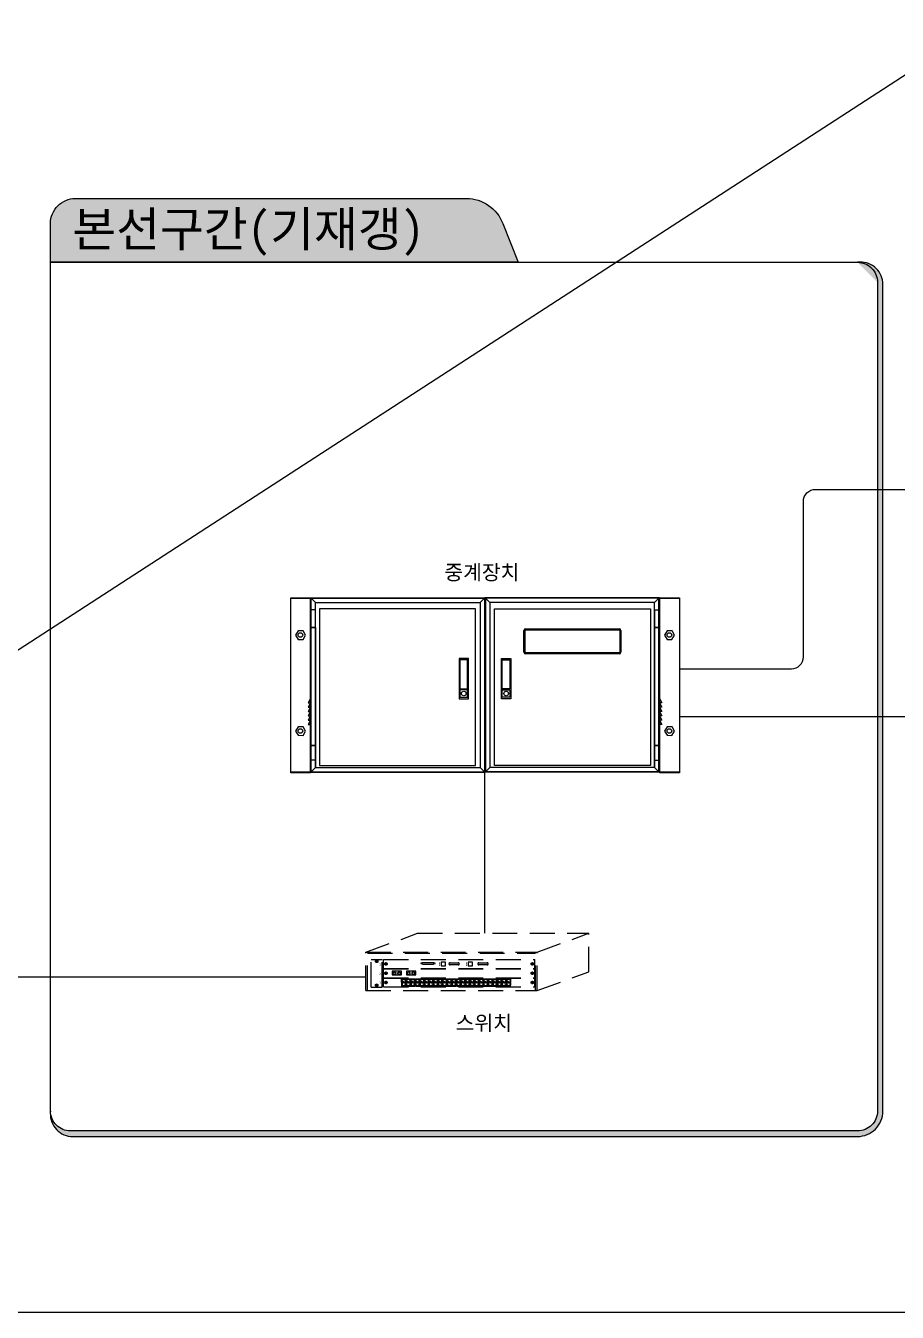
# Model space of a CAD drawing. Header units: millimetres. Extents: x 0 to 2521, y -5 to 594.
# Drawn here: x 1931.2 to 2106, y 10.6 to 268.6 of the extents above; entities that cross this region are included whole.
import ezdxf
from ezdxf.enums import TextEntityAlignment as Align

# ---------------------------------------------------------------- set-up
doc = ezdxf.new("R2010")
doc.units = ezdxf.units.MM
doc.header["$LTSCALE"] = 10
doc.linetypes.add('A-DASHD01', pattern=[0.75, 0.5, -0.25])
for name, color, linetype in [('CZ-LIN1', 7, 'Continuous'), ('CZ-PAT3', 163, 'Continuous'), ('CZ-SYMB', 2, 'Continuous'), ('CZ-TABL', 7, 'Continuous'), ('CZ-TEX1', 6, 'Continuous'), ('TT-COMM-CABL', 4, 'Continuous'), ('TT-COMM-TEXT', 3, 'Continuous'), ('TT-WAVE-REPT', 4, 'Continuous'), ('TT-WIRE-EQPM', 2, 'Continuous'), ('도곽', 7, 'Continuous')]:
    doc.layers.add(name, color=color, linetype=linetype)
doc.styles.get("Standard").update_dxf_attribs({"font": 'GulimChe.ttf'})
doc.styles.add('굴림체', font='GulimChe.ttf')

msp = doc.modelspace()

# ---------------------------------------------------------------- hatches: boundary and pattern name
at = {"layer": 'CZ-PAT3'}
h = msp.add_hatch(color=256, dxfattribs=at)
edge = h.paths.add_edge_path()
edge.add_line((2029.96, 221.18), (1936.18, 221.18))
edge.add_line((1936.18, 221.18), (1936.18, 228.97))
edge.add_arc((1941.18, 228.97), 5, 90, 180, ccw=False)
edge.add_line((1941.18, 233.97), (2019.6, 233.97))
edge.add_arc((2019.59, 226.12), 7.84, 21.2416, 89.9553, ccw=False)
edge.add_line((2026.9, 228.97), (2029.96, 221.18))
at = {"layer": 'CZ-TABL'}
h = msp.add_hatch(color=256, dxfattribs=at)
edge = h.paths.add_edge_path()
edge.add_arc((1940.7, 50.4), 4.56, 172.7562, 263.4516)
edge.add_line((1940.18, 45.87), (2098.04, 45.87))
edge.add_arc((2098.04, 50.97), 5.1, 270, 360)
edge.add_line((2103.14, 50.97), (2103.14, 217.18))
edge.add_arc((2098.65, 216.69), 4.52, 6.1387, 97.6535)
edge.add_arc((2098.04, 217.18), 4, 0, 90, ccw=False)
edge.add_line((2102.04, 217.18), (2102.04, 50.97))
edge.add_arc((2098.04, 50.97), 4, -90, 0, ccw=False)
edge.add_line((2098.04, 46.97), (1940.18, 46.97))
edge.add_arc((1940.18, 50.97), 4, 180, 270, ccw=False)

# ---------------------------------------------------------------- linework, layer by layer
at = {"layer": 'CZ-LIN1', "ltscale": 10}
for points in [[(2029.96, 221.18), (1936.18, 221.18), (1936.18, 228.97, -0.414214), (1941.18, 233.97), (2019.6, 233.97, -0.309139), (2026.9, 228.97)], [(1936.18, 221.18), (2098.04, 221.18, -0.414214), (2102.04, 217.18), (2102.04, 50.97, -0.414214), (2098.04, 46.97), (1940.18, 46.97, -0.414214), (1936.18, 50.97), (1936.18, 221.18)]]:
    msp.add_lwpolyline(points, format="xyb", close=True, dxfattribs=at)
at = {"layer": 'CZ-SYMB', "linetype": 'A-DASHD01'}
for p, q in [((1999.44, 82.84), (2009.81, 86.61)), ((2009.81, 86.61), (2044.16, 86.61)), ((2033.79, 82.84), (2044.16, 86.61)), ((2044.16, 78.9), (2044.16, 86.61)), ((1999.44, 82.84), (2033.79, 82.84)), ((1999.44, 75.13), (1999.44, 82.84)), ((1999.76, 82.65), (2033.47, 82.65)), ((1999.76, 75.13), (1999.76, 82.65)), ((2033.47, 75.13), (2033.47, 82.65)), ((2033.79, 75.13), (2033.79, 82.84)), ((2000.52, 81.38), (2002.69, 81.38)), ((2000.52, 75.81), (2000.52, 81.38)), ((2001.37, 81.02), (2001.58, 81.02)), ((2001.37, 80.95), (2001.58, 80.95)), ((2001.58, 81.24), (2001.58, 81.02)), ((2001.58, 80.95), (2001.58, 80.74)), ((2001.65, 81.24), (2001.65, 81.02)), ((2001.65, 81.02), (2001.86, 81.02)), ((2001.65, 80.95), (2001.86, 80.95)), ((2001.65, 80.95), (2001.65, 80.74)), ((2002.69, 75.81), (2002.69, 81.38)), ((2002.99, 79.58), (2002.99, 81.38)), ((2002.99, 81.38), (2033.3, 81.38)), ((2003.25, 80.33), (2003.4, 80.48)), ((2003.3, 80.28), (2003.45, 80.43)), ((2003.4, 80.48), (2003.6, 80.68)), ((2003.45, 80.43), (2003.65, 80.63)), ((2010.72, 80.7), (2010.73, 80.73)), ((2010.72, 80.65), (2010.72, 80.7)), ((2010.72, 80.59), (2010.72, 80.65)), ((2010.8, 80.38), (2010.72, 80.59)), ((2010.73, 80.73), (2010.75, 80.75)), ((2010.75, 80.75), (2010.78, 80.77)), ((2010.78, 80.77), (2013.02, 80.77)), ((2010.81, 80.35), (2010.8, 80.38)), ((2010.87, 80.34), (2010.81, 80.35)), ((2012.98, 80.34), (2010.87, 80.34)), ((2013, 80.37), (2012.98, 80.35)), ((2012.98, 80.35), (2012.98, 80.34)), ((2013.08, 80.64), (2013, 80.4)), ((2013, 80.4), (2013, 80.37)), ((2013.02, 80.77), (2013.06, 80.74)), ((2013.06, 80.74), (2013.07, 80.73)), ((2013.07, 80.73), (2013.08, 80.7)), ((2013.08, 80.7), (2013.08, 80.64)), ((2015.42, 80.81), (2014.55, 80.81)), ((2014.55, 80.81), (2014.55, 80.07)), ((2014.55, 80.07), (2015.42, 80.07)), ((2015.42, 80.07), (2015.42, 80.81)), ((2016.31, 80.7), (2017.96, 80.7)), ((2017.96, 80.28), (2016.31, 80.28)), ((2020.82, 80.81), (2019.95, 80.81)), ((2019.95, 80.81), (2019.95, 80.07)), ((2019.95, 80.07), (2020.82, 80.07)), ((2020.82, 80.07), (2020.82, 80.81)), ((2022.11, 80.7), (2023.76, 80.7)), ((2023.76, 80.28), (2022.11, 80.28)), ((2032.84, 80.43), (2032.63, 80.63)), ((2032.88, 80.48), (2032.68, 80.68)), ((2032.99, 80.28), (2032.83, 80.43)), ((2033.03, 80.33), (2032.88, 80.48)), ((2033.3, 79.58), (2033.3, 81.38)), ((2033.3, 79.58), (2033.3, 81.38)), ((2002.99, 79.58), (2033.3, 79.58)), ((2002.99, 77.7), (2002.99, 79.51)), ((2002.99, 79.51), (2033.3, 79.51)), ((2002.99, 77.7), (2033.3, 77.7)), ((2002.99, 75.88), (2002.99, 77.65)), ((2002.99, 77.65), (2033.3, 77.65)), ((2003.25, 78.45), (2003.4, 78.61)), ((2003.3, 78.41), (2003.45, 78.56)), ((2003.4, 78.6), (2003.6, 78.8)), ((2003.45, 78.56), (2003.65, 78.76)), ((2006.61, 79.01), (2004.74, 79.01)), ((2004.74, 79.01), (2004.74, 78.28)), ((2004.74, 78.28), (2006.61, 78.28)), ((2006.61, 78.28), (2006.61, 79.01)), ((2006.61, 77.51), (2007.46, 77.51)), ((2006.61, 76.79), (2006.61, 77.51)), ((2006.95, 77.36), (2006.95, 77.44)), ((2006.95, 77.44), (2007.04, 77.44)), ((2007.12, 77.44), (2007.04, 77.44)), ((2007.12, 77.36), (2007.12, 77.44)), ((2007.46, 77.51), (2007.46, 76.79)), ((2007.54, 77.51), (2008.38, 77.51)), ((2007.54, 76.79), (2007.54, 77.51)), ((2009.46, 79.01), (2007.59, 79.01)), ((2007.59, 79.01), (2007.59, 78.28)), ((2007.59, 78.28), (2009.46, 78.28)), ((2007.88, 77.36), (2007.88, 77.44)), ((2007.88, 77.44), (2007.96, 77.44)), ((2008.05, 77.44), (2007.96, 77.44)), ((2008.05, 77.36), (2008.05, 77.44)), ((2008.38, 77.51), (2008.38, 76.79)), ((2008.43, 77.51), (2009.28, 77.51)), ((2008.43, 76.79), (2008.43, 77.51)), ((2008.77, 77.44), (2008.86, 77.44)), ((2008.77, 77.36), (2008.77, 77.44)), ((2008.94, 77.44), (2008.86, 77.44)), ((2008.94, 77.36), (2008.94, 77.44)), ((2009.28, 77.51), (2009.28, 76.79)), ((2009.36, 76.79), (2009.36, 77.51)), ((2009.36, 77.51), (2010.21, 77.51)), ((2009.46, 78.28), (2009.46, 79.01)), ((2009.7, 77.36), (2009.7, 77.44)), ((2009.7, 77.44), (2009.78, 77.44)), ((2009.87, 77.44), (2009.78, 77.44)), ((2009.87, 77.36), (2009.87, 77.44)), ((2010.21, 77.51), (2010.21, 76.79)), ((2010.27, 76.79), (2010.27, 77.51)), ((2010.27, 77.51), (2011.11, 77.51)), ((2010.61, 77.36), (2010.61, 77.44)), ((2010.61, 77.44), (2010.69, 77.44)), ((2010.78, 77.44), (2010.69, 77.44)), ((2010.78, 77.36), (2010.78, 77.44)), ((2011.11, 77.51), (2011.11, 76.79)), ((2011.2, 77.51), (2012.04, 77.51)), ((2011.2, 76.79), (2011.2, 77.51)), ((2011.53, 77.36), (2011.53, 77.44)), ((2011.53, 77.44), (2011.62, 77.44)), ((2011.7, 77.44), (2011.62, 77.44)), ((2011.7, 77.36), (2011.7, 77.44)), ((2012.04, 77.51), (2012.04, 76.79)), ((2012.09, 77.51), (2012.93, 77.51)), ((2012.09, 76.79), (2012.09, 77.51)), ((2012.43, 77.36), (2012.43, 77.44)), ((2012.43, 77.44), (2012.51, 77.44)), ((2012.6, 77.44), (2012.51, 77.44)), ((2012.6, 77.36), (2012.6, 77.44)), ((2012.93, 77.51), (2012.93, 76.79)), ((2013.02, 76.79), (2013.02, 77.51)), ((2013.02, 77.51), (2013.86, 77.51)), ((2013.35, 77.44), (2013.44, 77.44)), ((2013.35, 77.36), (2013.35, 77.44)), ((2013.52, 77.44), (2013.44, 77.44)), ((2013.52, 77.36), (2013.52, 77.44)), ((2013.86, 77.51), (2013.86, 76.79)), ((2013.91, 77.51), (2014.75, 77.51)), ((2013.91, 76.79), (2013.91, 77.51)), ((2014.25, 77.36), (2014.25, 77.44)), ((2014.25, 77.44), (2014.33, 77.44)), ((2014.42, 77.44), (2014.33, 77.44)), ((2014.42, 77.36), (2014.42, 77.44)), ((2014.75, 77.51), (2014.75, 76.79)), ((2014.84, 77.51), (2015.68, 77.51)), ((2014.84, 76.79), (2014.84, 77.51)), ((2015.17, 77.44), (2015.26, 77.44)), ((2015.17, 77.36), (2015.17, 77.44)), ((2015.34, 77.44), (2015.26, 77.44)), ((2015.34, 77.36), (2015.34, 77.44)), ((2015.68, 77.51), (2015.68, 76.79)), ((2015.73, 77.51), (2016.58, 77.51)), ((2015.73, 76.79), (2015.73, 77.51)), ((2016.07, 77.44), (2016.15, 77.44)), ((2016.07, 77.36), (2016.07, 77.44)), ((2016.24, 77.44), (2016.15, 77.44)), ((2016.24, 77.36), (2016.24, 77.44)), ((2016.58, 77.51), (2016.58, 76.79)), ((2016.66, 76.79), (2016.66, 77.51)), ((2016.66, 77.51), (2017.5, 77.51)), ((2017, 77.36), (2017, 77.44)), ((2017, 77.44), (2017.08, 77.44)), ((2017.17, 77.44), (2017.08, 77.44)), ((2017.17, 77.36), (2017.17, 77.44)), ((2017.5, 77.51), (2017.5, 76.79)), ((2017.58, 76.79), (2017.58, 77.51)), ((2017.58, 77.51), (2018.43, 77.51)), ((2017.92, 77.44), (2018, 77.44)), ((2017.92, 77.36), (2017.92, 77.44)), ((2018.09, 77.44), (2018, 77.44)), ((2018.09, 77.36), (2018.09, 77.44)), ((2018.43, 77.51), (2018.43, 76.79)), ((2018.51, 77.51), (2019.35, 77.51)), ((2018.51, 76.79), (2018.51, 77.51)), ((2018.85, 77.44), (2018.93, 77.44)), ((2018.85, 77.36), (2018.85, 77.44)), ((2019.02, 77.44), (2018.93, 77.44)), ((2019.02, 77.36), (2019.02, 77.44)), ((2019.35, 77.51), (2019.35, 76.79)), ((2019.4, 77.51), (2020.25, 77.51)), ((2019.4, 76.79), (2019.4, 77.51)), ((2019.74, 77.36), (2019.74, 77.44)), ((2019.74, 77.44), (2019.82, 77.44)), ((2019.91, 77.44), (2019.82, 77.44)), ((2019.91, 77.36), (2019.91, 77.44)), ((2020.25, 77.51), (2020.25, 76.79)), ((2020.33, 76.79), (2020.33, 77.51)), ((2020.33, 77.51), (2021.17, 77.51)), ((2020.67, 77.44), (2020.75, 77.44)), ((2020.67, 77.36), (2020.67, 77.44)), ((2020.84, 77.44), (2020.75, 77.44)), ((2020.84, 77.36), (2020.84, 77.44)), ((2021.17, 77.51), (2021.17, 76.79)), ((2021.24, 77.51), (2022.08, 77.51)), ((2021.24, 76.79), (2021.24, 77.51)), ((2021.57, 77.36), (2021.57, 77.44)), ((2021.57, 77.44), (2021.66, 77.44)), ((2021.74, 77.44), (2021.66, 77.44)), ((2021.74, 77.36), (2021.74, 77.44)), ((2022.08, 77.51), (2022.08, 76.79)), ((2022.16, 77.51), (2023.01, 77.51)), ((2022.16, 76.79), (2022.16, 77.51)), ((2022.5, 77.44), (2022.59, 77.44)), ((2022.5, 77.36), (2022.5, 77.44)), ((2022.67, 77.44), (2022.59, 77.44)), ((2022.67, 77.36), (2022.67, 77.44)), ((2023.01, 77.51), (2023.01, 76.79)), ((2023.06, 77.51), (2023.9, 77.51)), ((2023.06, 76.79), (2023.06, 77.51)), ((2023.39, 77.44), (2023.48, 77.44)), ((2023.39, 77.36), (2023.39, 77.44)), ((2023.57, 77.44), (2023.48, 77.44)), ((2023.57, 77.36), (2023.57, 77.44)), ((2023.9, 77.51), (2023.9, 76.79)), ((2023.98, 77.51), (2024.83, 77.51)), ((2023.98, 76.79), (2023.98, 77.51)), ((2024.32, 77.36), (2024.32, 77.44)), ((2024.32, 77.44), (2024.41, 77.44)), ((2024.49, 77.44), (2024.41, 77.44)), ((2024.49, 77.36), (2024.49, 77.44)), ((2024.83, 77.51), (2024.83, 76.79)), ((2024.88, 77.51), (2025.72, 77.51)), ((2024.88, 76.79), (2024.88, 77.51)), ((2025.21, 77.44), (2025.3, 77.44)), ((2025.21, 77.36), (2025.21, 77.44)), ((2025.39, 77.44), (2025.3, 77.44)), ((2025.39, 77.36), (2025.39, 77.44)), ((2025.72, 77.51), (2025.72, 76.79)), ((2025.8, 76.79), (2025.8, 77.51)), ((2025.8, 77.51), (2026.65, 77.51)), ((2026.14, 77.36), (2026.14, 77.44)), ((2026.14, 77.44), (2026.23, 77.44)), ((2026.31, 77.44), (2026.23, 77.44)), ((2026.31, 77.36), (2026.31, 77.44)), ((2026.65, 77.51), (2026.65, 76.79)), ((2026.7, 77.51), (2027.54, 77.51)), ((2026.7, 76.79), (2026.7, 77.51)), ((2027.04, 77.36), (2027.04, 77.44)), ((2027.04, 77.44), (2027.12, 77.44)), ((2027.21, 77.44), (2027.12, 77.44)), ((2027.21, 77.36), (2027.21, 77.44)), ((2027.54, 77.51), (2027.54, 76.79)), ((2027.63, 77.51), (2028.47, 77.51)), ((2027.63, 76.79), (2027.63, 77.51)), ((2027.96, 77.44), (2028.05, 77.44)), ((2027.96, 77.36), (2027.96, 77.44)), ((2028.13, 77.44), (2028.05, 77.44)), ((2028.13, 77.36), (2028.13, 77.44)), ((2028.47, 77.51), (2028.47, 76.79)), ((2032.84, 78.56), (2032.63, 78.76)), ((2032.88, 78.6), (2032.68, 78.8)), ((2032.99, 78.41), (2032.83, 78.56)), ((2033.03, 78.45), (2032.88, 78.61)), ((2033.3, 77.7), (2033.3, 79.51)), ((2033.3, 77.7), (2033.3, 79.51)), ((2033.3, 75.88), (2033.3, 77.65)), ((2033.3, 75.88), (2033.3, 77.65)), ((2033.79, 75.13), (2044.16, 78.9)), ((1999.44, 75.13), (2033.79, 75.13)), ((2000.52, 75.81), (2002.69, 75.81)), ((2001.37, 76.24), (2001.58, 76.24)), ((2001.37, 76.17), (2001.58, 76.17)), ((2001.58, 76.24), (2001.58, 76.45)), ((2001.58, 75.96), (2001.58, 76.17)), ((2001.65, 76.24), (2001.65, 76.45)), ((2001.65, 76.24), (2001.86, 76.24)), ((2001.65, 76.17), (2001.86, 76.17)), ((2001.65, 75.96), (2001.65, 76.17)), ((2002.99, 75.88), (2033.3, 75.88)), ((2003.25, 76.6), (2003.4, 76.75)), ((2003.3, 76.55), (2003.45, 76.7)), ((2003.4, 76.75), (2003.6, 76.95)), ((2003.45, 76.7), (2003.65, 76.9)), ((2007.46, 76.79), (2006.61, 76.79)), ((2007.46, 76.72), (2006.61, 76.72)), ((2006.61, 76.72), (2006.61, 76)), ((2006.61, 76), (2007.46, 76)), ((2006.68, 77.29), (2006.88, 77.29)), ((2006.68, 76.85), (2006.68, 77.29)), ((2007.04, 76.85), (2006.68, 76.85)), ((2007.04, 76.66), (2006.68, 76.66)), ((2006.68, 76.66), (2006.68, 76.22)), ((2006.68, 76.22), (2006.88, 76.22)), ((2006.88, 77.36), (2006.95, 77.36)), ((2006.88, 77.29), (2006.88, 77.36)), ((2006.88, 76.22), (2006.88, 76.15)), ((2006.88, 76.15), (2006.95, 76.15)), ((2006.95, 76.15), (2006.95, 76.07)), ((2006.95, 76.07), (2007.04, 76.07)), ((2007.04, 76.85), (2007.39, 76.85)), ((2007.04, 76.66), (2007.39, 76.66)), ((2007.12, 76.07), (2007.04, 76.07)), ((2007.19, 77.36), (2007.12, 77.36)), ((2007.12, 76.15), (2007.12, 76.07)), ((2007.19, 76.15), (2007.12, 76.15)), ((2007.19, 77.29), (2007.19, 77.36)), ((2007.39, 77.29), (2007.19, 77.29)), ((2007.39, 76.22), (2007.19, 76.22)), ((2007.19, 76.22), (2007.19, 76.15)), ((2007.39, 76.85), (2007.39, 77.29)), ((2007.39, 76.66), (2007.39, 76.22)), ((2007.46, 76), (2007.46, 76.72)), ((2008.38, 76.79), (2007.54, 76.79)), ((2008.38, 76.72), (2007.54, 76.72)), ((2007.54, 76.72), (2007.54, 76)), ((2007.54, 76), (2008.38, 76)), ((2007.61, 77.29), (2007.81, 77.29)), ((2007.61, 76.85), (2007.61, 77.29)), ((2007.96, 76.85), (2007.61, 76.85)), ((2007.61, 76.66), (2007.61, 76.22)), ((2007.96, 76.66), (2007.61, 76.66)), ((2007.61, 76.22), (2007.81, 76.22)), ((2007.81, 77.29), (2007.81, 77.36)), ((2007.81, 77.36), (2007.88, 77.36)), ((2007.81, 76.22), (2007.81, 76.15)), ((2007.81, 76.15), (2007.88, 76.15)), ((2007.88, 76.15), (2007.88, 76.07)), ((2007.88, 76.07), (2007.96, 76.07)), ((2007.96, 76.85), (2008.32, 76.85)), ((2007.96, 76.66), (2008.32, 76.66)), ((2008.05, 76.07), (2007.96, 76.07)), ((2008.12, 77.36), (2008.05, 77.36)), ((2008.12, 76.15), (2008.05, 76.15)), ((2008.05, 76.15), (2008.05, 76.07)), ((2008.12, 77.29), (2008.12, 77.36)), ((2008.32, 77.29), (2008.12, 77.29)), ((2008.32, 76.22), (2008.12, 76.22)), ((2008.12, 76.22), (2008.12, 76.15)), ((2008.32, 76.85), (2008.32, 77.29)), ((2008.32, 76.66), (2008.32, 76.22)), ((2008.38, 76), (2008.38, 76.72)), ((2009.28, 76.79), (2008.43, 76.79)), ((2009.28, 76.72), (2008.43, 76.72)), ((2008.43, 76.72), (2008.43, 76)), ((2008.43, 76), (2009.28, 76)), ((2008.5, 77.29), (2008.7, 77.29)), ((2008.5, 76.85), (2008.5, 77.29)), ((2008.86, 76.85), (2008.5, 76.85)), ((2008.5, 76.66), (2008.5, 76.22)), ((2008.86, 76.66), (2008.5, 76.66)), ((2008.5, 76.22), (2008.7, 76.22)), ((2008.7, 77.29), (2008.7, 77.36)), ((2008.7, 77.36), (2008.77, 77.36)), ((2008.7, 76.22), (2008.7, 76.15)), ((2008.7, 76.15), (2008.77, 76.15)), ((2008.77, 76.15), (2008.77, 76.07)), ((2008.77, 76.07), (2008.86, 76.07)), ((2008.86, 76.85), (2009.21, 76.85)), ((2008.86, 76.66), (2009.21, 76.66)), ((2008.94, 76.07), (2008.86, 76.07)), ((2009.01, 77.36), (2008.94, 77.36)), ((2009.01, 76.15), (2008.94, 76.15)), ((2008.94, 76.15), (2008.94, 76.07)), ((2009.01, 77.29), (2009.01, 77.36)), ((2009.21, 77.29), (2009.01, 77.29)), ((2009.21, 76.22), (2009.01, 76.22)), ((2009.01, 76.22), (2009.01, 76.15)), ((2009.21, 76.85), (2009.21, 77.29)), ((2009.21, 76.66), (2009.21, 76.22)), ((2009.28, 76), (2009.28, 76.72)), ((2010.21, 76.79), (2009.36, 76.79)), ((2010.21, 76.72), (2009.36, 76.72)), ((2009.36, 76.72), (2009.36, 76)), ((2009.36, 76), (2010.21, 76)), ((2009.43, 77.29), (2009.63, 77.29)), ((2009.43, 76.85), (2009.43, 77.29)), ((2009.78, 76.85), (2009.43, 76.85)), ((2009.43, 76.66), (2009.43, 76.22)), ((2009.78, 76.66), (2009.43, 76.66)), ((2009.43, 76.22), (2009.63, 76.22)), ((2009.63, 77.36), (2009.7, 77.36)), ((2009.63, 77.29), (2009.63, 77.36)), ((2009.63, 76.22), (2009.63, 76.15)), ((2009.63, 76.15), (2009.7, 76.15)), ((2009.7, 76.15), (2009.7, 76.07)), ((2009.7, 76.07), (2009.78, 76.07)), ((2009.78, 76.85), (2010.14, 76.85)), ((2009.78, 76.66), (2010.14, 76.66)), ((2009.87, 76.07), (2009.78, 76.07)), ((2009.94, 77.36), (2009.87, 77.36)), ((2009.87, 76.15), (2009.87, 76.07)), ((2009.94, 76.15), (2009.87, 76.15)), ((2009.94, 77.29), (2009.94, 77.36)), ((2010.14, 77.29), (2009.94, 77.29)), ((2010.14, 76.22), (2009.94, 76.22)), ((2009.94, 76.22), (2009.94, 76.15)), ((2010.14, 76.85), (2010.14, 77.29)), ((2010.14, 76.66), (2010.14, 76.22)), ((2010.21, 76), (2010.21, 76.72)), ((2011.11, 76.79), (2010.27, 76.79)), ((2011.11, 76.72), (2010.27, 76.72)), ((2010.27, 76.72), (2010.27, 76)), ((2010.27, 76), (2011.11, 76)), ((2010.33, 77.29), (2010.53, 77.29)), ((2010.33, 76.85), (2010.33, 77.29)), ((2010.69, 76.85), (2010.33, 76.85)), ((2010.33, 76.66), (2010.33, 76.22)), ((2010.69, 76.66), (2010.33, 76.66)), ((2010.33, 76.22), (2010.53, 76.22)), ((2010.53, 77.29), (2010.53, 77.36)), ((2010.53, 77.36), (2010.61, 77.36)), ((2010.53, 76.22), (2010.53, 76.15)), ((2010.53, 76.15), (2010.61, 76.15)), ((2010.61, 76.15), (2010.61, 76.07)), ((2010.61, 76.07), (2010.69, 76.07)), ((2010.69, 76.85), (2011.05, 76.85)), ((2010.69, 76.66), (2011.05, 76.66)), ((2010.78, 76.07), (2010.69, 76.07)), ((2010.85, 77.36), (2010.78, 77.36)), ((2010.85, 76.15), (2010.78, 76.15)), ((2010.78, 76.15), (2010.78, 76.07)), ((2010.85, 77.29), (2010.85, 77.36)), ((2011.05, 77.29), (2010.85, 77.29)), ((2011.05, 76.22), (2010.85, 76.22)), ((2010.85, 76.22), (2010.85, 76.15)), ((2011.05, 76.85), (2011.05, 77.29)), ((2011.05, 76.66), (2011.05, 76.22)), ((2011.11, 76), (2011.11, 76.72)), ((2012.04, 76.79), (2011.2, 76.79)), ((2012.04, 76.72), (2011.2, 76.72)), ((2011.2, 76.72), (2011.2, 76)), ((2011.2, 76), (2012.04, 76)), ((2011.26, 77.29), (2011.46, 77.29)), ((2011.26, 76.85), (2011.26, 77.29)), ((2011.62, 76.85), (2011.26, 76.85)), ((2011.62, 76.66), (2011.26, 76.66)), ((2011.26, 76.66), (2011.26, 76.22)), ((2011.26, 76.22), (2011.46, 76.22)), ((2011.46, 77.36), (2011.53, 77.36)), ((2011.46, 77.29), (2011.46, 77.36)), ((2011.46, 76.22), (2011.46, 76.15)), ((2011.46, 76.15), (2011.53, 76.15)), ((2011.53, 76.15), (2011.53, 76.07)), ((2011.53, 76.07), (2011.62, 76.07)), ((2011.62, 76.85), (2011.98, 76.85)), ((2011.62, 76.66), (2011.98, 76.66)), ((2011.7, 76.07), (2011.62, 76.07)), ((2011.78, 77.36), (2011.7, 77.36)), ((2011.7, 76.15), (2011.7, 76.07)), ((2011.78, 76.15), (2011.7, 76.15)), ((2011.78, 77.29), (2011.78, 77.36)), ((2011.98, 77.29), (2011.78, 77.29)), ((2011.98, 76.22), (2011.78, 76.22)), ((2011.78, 76.22), (2011.78, 76.15)), ((2011.98, 76.85), (2011.98, 77.29)), ((2011.98, 76.66), (2011.98, 76.22)), ((2012.04, 76), (2012.04, 76.72)), ((2012.93, 76.79), (2012.09, 76.79)), ((2012.93, 76.72), (2012.09, 76.72)), ((2012.09, 76.72), (2012.09, 76)), ((2012.09, 76), (2012.93, 76)), ((2012.16, 77.29), (2012.36, 77.29)), ((2012.16, 76.85), (2012.16, 77.29)), ((2012.51, 76.85), (2012.16, 76.85)), ((2012.51, 76.66), (2012.16, 76.66)), ((2012.16, 76.66), (2012.16, 76.22)), ((2012.16, 76.22), (2012.36, 76.22)), ((2012.36, 77.36), (2012.43, 77.36)), ((2012.36, 77.29), (2012.36, 77.36)), ((2012.36, 76.22), (2012.36, 76.15)), ((2012.36, 76.15), (2012.43, 76.15)), ((2012.43, 76.15), (2012.43, 76.07)), ((2012.43, 76.07), (2012.51, 76.07)), ((2012.51, 76.85), (2012.87, 76.85)), ((2012.51, 76.66), (2012.87, 76.66)), ((2012.6, 76.07), (2012.51, 76.07)), ((2012.67, 77.36), (2012.6, 77.36)), ((2012.6, 76.15), (2012.6, 76.07)), ((2012.67, 76.15), (2012.6, 76.15)), ((2012.67, 77.29), (2012.67, 77.36)), ((2012.87, 77.29), (2012.67, 77.29)), ((2012.87, 76.22), (2012.67, 76.22)), ((2012.67, 76.22), (2012.67, 76.15)), ((2012.87, 76.85), (2012.87, 77.29)), ((2012.87, 76.66), (2012.87, 76.22)), ((2012.93, 76), (2012.93, 76.72)), ((2013.86, 76.79), (2013.02, 76.79)), ((2013.02, 76.72), (2013.02, 76)), ((2013.86, 76.72), (2013.02, 76.72)), ((2013.02, 76), (2013.86, 76)), ((2013.08, 77.29), (2013.28, 77.29)), ((2013.08, 76.85), (2013.08, 77.29)), ((2013.44, 76.85), (2013.08, 76.85)), ((2013.08, 76.66), (2013.08, 76.22)), ((2013.44, 76.66), (2013.08, 76.66)), ((2013.08, 76.22), (2013.28, 76.22)), ((2013.28, 77.29), (2013.28, 77.36)), ((2013.28, 77.36), (2013.35, 77.36)), ((2013.28, 76.22), (2013.28, 76.15)), ((2013.28, 76.15), (2013.35, 76.15)), ((2013.35, 76.15), (2013.35, 76.07)), ((2013.35, 76.07), (2013.44, 76.07)), ((2013.44, 76.85), (2013.8, 76.85)), ((2013.44, 76.66), (2013.8, 76.66)), ((2013.52, 76.07), (2013.44, 76.07)), ((2013.6, 77.36), (2013.52, 77.36)), ((2013.6, 76.15), (2013.52, 76.15)), ((2013.52, 76.15), (2013.52, 76.07)), ((2013.6, 77.29), (2013.6, 77.36)), ((2013.8, 77.29), (2013.6, 77.29)), ((2013.8, 76.22), (2013.6, 76.22)), ((2013.6, 76.22), (2013.6, 76.15)), ((2013.8, 76.85), (2013.8, 77.29)), ((2013.8, 76.66), (2013.8, 76.22)), ((2013.86, 76), (2013.86, 76.72)), ((2014.75, 76.79), (2013.91, 76.79)), ((2014.75, 76.72), (2013.91, 76.72)), ((2013.91, 76.72), (2013.91, 76)), ((2013.91, 76), (2014.75, 76)), ((2013.98, 77.29), (2014.18, 77.29)), ((2013.98, 76.85), (2013.98, 77.29)), ((2014.33, 76.85), (2013.98, 76.85)), ((2013.98, 76.66), (2013.98, 76.22)), ((2014.33, 76.66), (2013.98, 76.66)), ((2013.98, 76.22), (2014.18, 76.22)), ((2014.18, 77.36), (2014.25, 77.36)), ((2014.18, 77.29), (2014.18, 77.36)), ((2014.18, 76.22), (2014.18, 76.15)), ((2014.18, 76.15), (2014.25, 76.15)), ((2014.25, 76.15), (2014.25, 76.07)), ((2014.25, 76.07), (2014.33, 76.07)), ((2014.33, 76.85), (2014.69, 76.85)), ((2014.33, 76.66), (2014.69, 76.66)), ((2014.42, 76.07), (2014.33, 76.07)), ((2014.49, 77.36), (2014.42, 77.36)), ((2014.42, 76.15), (2014.42, 76.07)), ((2014.49, 76.15), (2014.42, 76.15)), ((2014.49, 77.29), (2014.49, 77.36)), ((2014.69, 77.29), (2014.49, 77.29)), ((2014.69, 76.22), (2014.49, 76.22)), ((2014.49, 76.22), (2014.49, 76.15)), ((2014.69, 76.85), (2014.69, 77.29)), ((2014.69, 76.66), (2014.69, 76.22)), ((2014.75, 76), (2014.75, 76.72)), ((2015.68, 76.79), (2014.84, 76.79)), ((2015.68, 76.72), (2014.84, 76.72)), ((2014.84, 76.72), (2014.84, 76)), ((2014.84, 76), (2015.68, 76)), ((2014.9, 77.29), (2015.1, 77.29)), ((2014.9, 76.85), (2014.9, 77.29)), ((2015.26, 76.85), (2014.9, 76.85)), ((2014.9, 76.66), (2014.9, 76.22)), ((2015.26, 76.66), (2014.9, 76.66)), ((2014.9, 76.22), (2015.1, 76.22)), ((2015.1, 77.29), (2015.1, 77.36)), ((2015.1, 77.36), (2015.17, 77.36)), ((2015.1, 76.22), (2015.1, 76.15)), ((2015.1, 76.15), (2015.17, 76.15)), ((2015.17, 76.15), (2015.17, 76.07)), ((2015.17, 76.07), (2015.26, 76.07)), ((2015.26, 76.85), (2015.62, 76.85)), ((2015.26, 76.66), (2015.62, 76.66)), ((2015.34, 76.07), (2015.26, 76.07)), ((2015.42, 77.36), (2015.34, 77.36)), ((2015.42, 76.15), (2015.34, 76.15)), ((2015.34, 76.15), (2015.34, 76.07)), ((2015.42, 77.29), (2015.42, 77.36)), ((2015.62, 77.29), (2015.42, 77.29)), ((2015.62, 76.22), (2015.42, 76.22)), ((2015.42, 76.22), (2015.42, 76.15)), ((2015.62, 76.85), (2015.62, 77.29)), ((2015.62, 76.66), (2015.62, 76.22)), ((2015.68, 76), (2015.68, 76.72)), ((2016.58, 76.79), (2015.73, 76.79)), ((2016.58, 76.72), (2015.73, 76.72)), ((2015.73, 76.72), (2015.73, 76)), ((2015.73, 76), (2016.58, 76)), ((2015.8, 77.29), (2016, 77.29)), ((2015.8, 76.85), (2015.8, 77.29)), ((2016.15, 76.85), (2015.8, 76.85)), ((2015.8, 76.66), (2015.8, 76.22)), ((2016.15, 76.66), (2015.8, 76.66)), ((2015.8, 76.22), (2016, 76.22)), ((2016, 77.29), (2016, 77.36)), ((2016, 77.36), (2016.07, 77.36)), ((2016, 76.22), (2016, 76.15)), ((2016, 76.15), (2016.07, 76.15)), ((2016.07, 76.15), (2016.07, 76.07)), ((2016.07, 76.07), (2016.15, 76.07)), ((2016.15, 76.85), (2016.51, 76.85)), ((2016.15, 76.66), (2016.51, 76.66)), ((2016.24, 76.07), (2016.15, 76.07)), ((2016.31, 77.36), (2016.24, 77.36)), ((2016.31, 76.15), (2016.24, 76.15)), ((2016.24, 76.15), (2016.24, 76.07)), ((2016.31, 77.29), (2016.31, 77.36)), ((2016.51, 77.29), (2016.31, 77.29)), ((2016.51, 76.22), (2016.31, 76.22)), ((2016.31, 76.22), (2016.31, 76.15)), ((2016.51, 76.85), (2016.51, 77.29)), ((2016.51, 76.66), (2016.51, 76.22)), ((2016.58, 76), (2016.58, 76.72)), ((2017.5, 76.79), (2016.66, 76.79)), ((2017.5, 76.72), (2016.66, 76.72)), ((2016.66, 76.72), (2016.66, 76)), ((2016.66, 76), (2017.5, 76)), ((2016.72, 77.29), (2016.92, 77.29)), ((2016.72, 76.85), (2016.72, 77.29)), ((2017.08, 76.85), (2016.72, 76.85)), ((2016.72, 76.66), (2016.72, 76.22)), ((2017.08, 76.66), (2016.72, 76.66)), ((2016.72, 76.22), (2016.92, 76.22)), ((2016.92, 77.36), (2017, 77.36)), ((2016.92, 77.29), (2016.92, 77.36)), ((2016.92, 76.22), (2016.92, 76.15)), ((2016.92, 76.15), (2017, 76.15)), ((2017, 76.15), (2017, 76.07)), ((2017, 76.07), (2017.08, 76.07)), ((2017.08, 76.85), (2017.44, 76.85)), ((2017.08, 76.66), (2017.44, 76.66)), ((2017.17, 76.07), (2017.08, 76.07)), ((2017.24, 77.36), (2017.17, 77.36)), ((2017.17, 76.15), (2017.17, 76.07)), ((2017.24, 76.15), (2017.17, 76.15)), ((2017.24, 77.29), (2017.24, 77.36)), ((2017.44, 77.29), (2017.24, 77.29)), ((2017.44, 76.22), (2017.24, 76.22)), ((2017.24, 76.22), (2017.24, 76.15)), ((2017.44, 76.85), (2017.44, 77.29)), ((2017.44, 76.66), (2017.44, 76.22)), ((2017.5, 76), (2017.5, 76.72)), ((2018.43, 76.79), (2017.58, 76.79)), ((2018.43, 76.72), (2017.58, 76.72)), ((2017.58, 76.72), (2017.58, 76)), ((2017.58, 76), (2018.43, 76)), ((2017.65, 77.29), (2017.85, 77.29)), ((2017.65, 76.85), (2017.65, 77.29)), ((2018, 76.85), (2017.65, 76.85)), ((2018, 76.66), (2017.65, 76.66)), ((2017.65, 76.66), (2017.65, 76.22)), ((2017.65, 76.22), (2017.85, 76.22)), ((2017.85, 77.36), (2017.92, 77.36)), ((2017.85, 77.29), (2017.85, 77.36)), ((2017.85, 76.22), (2017.85, 76.15)), ((2017.85, 76.15), (2017.92, 76.15)), ((2017.92, 76.15), (2017.92, 76.07)), ((2017.92, 76.07), (2018, 76.07)), ((2018, 76.85), (2018.36, 76.85)), ((2018, 76.66), (2018.36, 76.66)), ((2018.09, 76.07), (2018, 76.07)), ((2018.16, 77.36), (2018.09, 77.36)), ((2018.16, 76.15), (2018.09, 76.15)), ((2018.09, 76.15), (2018.09, 76.07)), ((2018.16, 77.29), (2018.16, 77.36)), ((2018.36, 77.29), (2018.16, 77.29)), ((2018.36, 76.22), (2018.16, 76.22)), ((2018.16, 76.22), (2018.16, 76.15)), ((2018.36, 76.85), (2018.36, 77.29)), ((2018.36, 76.66), (2018.36, 76.22)), ((2018.43, 76), (2018.43, 76.72)), ((2019.35, 76.79), (2018.51, 76.79)), ((2018.51, 76.72), (2018.51, 76)), ((2019.35, 76.72), (2018.51, 76.72)), ((2018.51, 76), (2019.35, 76)), ((2018.57, 76.85), (2018.57, 77.29)), ((2018.57, 77.29), (2018.77, 77.29)), ((2018.93, 76.85), (2018.57, 76.85)), ((2018.93, 76.66), (2018.57, 76.66)), ((2018.57, 76.66), (2018.57, 76.22)), ((2018.57, 76.22), (2018.77, 76.22)), ((2018.77, 77.36), (2018.85, 77.36)), ((2018.77, 77.29), (2018.77, 77.36)), ((2018.77, 76.22), (2018.77, 76.15)), ((2018.77, 76.15), (2018.85, 76.15)), ((2018.85, 76.15), (2018.85, 76.07)), ((2018.85, 76.07), (2018.93, 76.07)), ((2018.93, 76.85), (2019.29, 76.85)), ((2018.93, 76.66), (2019.29, 76.66)), ((2019.02, 76.07), (2018.93, 76.07)), ((2019.09, 77.36), (2019.02, 77.36)), ((2019.02, 76.15), (2019.02, 76.07)), ((2019.09, 76.15), (2019.02, 76.15)), ((2019.09, 77.29), (2019.09, 77.36)), ((2019.29, 77.29), (2019.09, 77.29)), ((2019.29, 76.22), (2019.09, 76.22)), ((2019.09, 76.22), (2019.09, 76.15)), ((2019.29, 76.85), (2019.29, 77.29)), ((2019.29, 76.66), (2019.29, 76.22)), ((2019.35, 76), (2019.35, 76.72)), ((2020.25, 76.79), (2019.4, 76.79)), ((2020.25, 76.72), (2019.4, 76.72)), ((2019.4, 76.72), (2019.4, 76)), ((2019.4, 76), (2020.25, 76)), ((2019.47, 77.29), (2019.67, 77.29)), ((2019.47, 76.85), (2019.47, 77.29)), ((2019.82, 76.85), (2019.47, 76.85)), ((2019.47, 76.66), (2019.47, 76.22)), ((2019.82, 76.66), (2019.47, 76.66)), ((2019.47, 76.22), (2019.67, 76.22)), ((2019.67, 77.36), (2019.74, 77.36)), ((2019.67, 77.29), (2019.67, 77.36)), ((2019.67, 76.22), (2019.67, 76.15)), ((2019.67, 76.15), (2019.74, 76.15)), ((2019.74, 76.15), (2019.74, 76.07)), ((2019.74, 76.07), (2019.82, 76.07)), ((2019.82, 76.85), (2020.18, 76.85)), ((2019.82, 76.66), (2020.18, 76.66)), ((2019.91, 76.07), (2019.82, 76.07)), ((2019.98, 77.36), (2019.91, 77.36)), ((2019.91, 76.15), (2019.91, 76.07)), ((2019.98, 76.15), (2019.91, 76.15)), ((2019.98, 77.29), (2019.98, 77.36)), ((2020.18, 77.29), (2019.98, 77.29)), ((2020.18, 76.22), (2019.98, 76.22)), ((2019.98, 76.22), (2019.98, 76.15)), ((2020.18, 76.85), (2020.18, 77.29)), ((2020.18, 76.66), (2020.18, 76.22)), ((2020.25, 76), (2020.25, 76.72)), ((2021.17, 76.79), (2020.33, 76.79)), ((2020.33, 76.72), (2020.33, 76)), ((2021.17, 76.72), (2020.33, 76.72)), ((2020.33, 76), (2021.17, 76)), ((2020.39, 77.29), (2020.59, 77.29)), ((2020.39, 76.85), (2020.39, 77.29)), ((2020.75, 76.85), (2020.39, 76.85)), ((2020.39, 76.66), (2020.39, 76.22)), ((2020.75, 76.66), (2020.39, 76.66)), ((2020.39, 76.22), (2020.59, 76.22)), ((2020.59, 77.29), (2020.59, 77.36)), ((2020.59, 77.36), (2020.67, 77.36)), ((2020.59, 76.22), (2020.59, 76.15)), ((2020.59, 76.15), (2020.67, 76.15)), ((2020.67, 76.15), (2020.67, 76.07)), ((2020.67, 76.07), (2020.75, 76.07)), ((2020.75, 76.85), (2021.11, 76.85)), ((2020.75, 76.66), (2021.11, 76.66)), ((2020.84, 76.07), (2020.75, 76.07)), ((2020.91, 77.36), (2020.84, 77.36)), ((2020.91, 76.15), (2020.84, 76.15)), ((2020.84, 76.15), (2020.84, 76.07)), ((2020.91, 77.29), (2020.91, 77.36)), ((2021.11, 77.29), (2020.91, 77.29)), ((2020.91, 76.22), (2020.91, 76.15)), ((2021.11, 76.22), (2020.91, 76.22)), ((2021.11, 76.85), (2021.11, 77.29)), ((2021.11, 76.66), (2021.11, 76.22)), ((2021.17, 76), (2021.17, 76.72)), ((2022.08, 76.79), (2021.24, 76.79)), ((2022.08, 76.72), (2021.24, 76.72)), ((2021.24, 76.72), (2021.24, 76)), ((2021.24, 76), (2022.08, 76)), ((2021.3, 77.29), (2021.5, 77.29)), ((2021.3, 76.85), (2021.3, 77.29)), ((2021.66, 76.85), (2021.3, 76.85)), ((2021.3, 76.66), (2021.3, 76.22)), ((2021.66, 76.66), (2021.3, 76.66)), ((2021.3, 76.22), (2021.5, 76.22)), ((2021.5, 77.36), (2021.57, 77.36)), ((2021.5, 77.29), (2021.5, 77.36)), ((2021.5, 76.22), (2021.5, 76.15)), ((2021.5, 76.15), (2021.57, 76.15)), ((2021.57, 76.15), (2021.57, 76.07)), ((2021.57, 76.07), (2021.66, 76.07)), ((2021.66, 76.85), (2022.02, 76.85)), ((2021.66, 76.66), (2022.02, 76.66)), ((2021.74, 76.07), (2021.66, 76.07)), ((2021.82, 77.36), (2021.74, 77.36)), ((2021.74, 76.15), (2021.74, 76.07)), ((2021.82, 76.15), (2021.74, 76.15)), ((2021.82, 77.29), (2021.82, 77.36)), ((2022.02, 77.29), (2021.82, 77.29)), ((2022.02, 76.22), (2021.82, 76.22)), ((2021.82, 76.22), (2021.82, 76.15)), ((2022.02, 76.85), (2022.02, 77.29)), ((2022.02, 76.66), (2022.02, 76.22)), ((2022.08, 76), (2022.08, 76.72)), ((2023.01, 76.79), (2022.16, 76.79)), ((2023.01, 76.72), (2022.16, 76.72)), ((2022.16, 76.72), (2022.16, 76)), ((2022.16, 76), (2023.01, 76)), ((2022.23, 77.29), (2022.43, 77.29)), ((2022.23, 76.85), (2022.23, 77.29)), ((2022.59, 76.85), (2022.23, 76.85)), ((2022.59, 76.66), (2022.23, 76.66)), ((2022.23, 76.66), (2022.23, 76.22)), ((2022.23, 76.22), (2022.43, 76.22)), ((2022.43, 77.29), (2022.43, 77.36)), ((2022.43, 77.36), (2022.5, 77.36)), ((2022.43, 76.22), (2022.43, 76.15)), ((2022.43, 76.15), (2022.5, 76.15)), ((2022.5, 76.15), (2022.5, 76.07)), ((2022.5, 76.07), (2022.59, 76.07)), ((2022.59, 76.85), (2022.94, 76.85)), ((2022.59, 76.66), (2022.94, 76.66)), ((2022.67, 76.07), (2022.59, 76.07)), ((2022.74, 77.36), (2022.67, 77.36)), ((2022.74, 76.15), (2022.67, 76.15)), ((2022.67, 76.15), (2022.67, 76.07)), ((2022.74, 77.29), (2022.74, 77.36)), ((2022.94, 77.29), (2022.74, 77.29)), ((2022.94, 76.22), (2022.74, 76.22)), ((2022.74, 76.22), (2022.74, 76.15)), ((2022.94, 76.85), (2022.94, 77.29)), ((2022.94, 76.66), (2022.94, 76.22)), ((2023.01, 76), (2023.01, 76.72)), ((2023.9, 76.79), (2023.06, 76.79)), ((2023.9, 76.72), (2023.06, 76.72)), ((2023.06, 76.72), (2023.06, 76)), ((2023.06, 76), (2023.9, 76)), ((2023.12, 77.29), (2023.32, 77.29)), ((2023.12, 76.85), (2023.12, 77.29)), ((2023.48, 76.85), (2023.12, 76.85)), ((2023.12, 76.66), (2023.12, 76.22)), ((2023.48, 76.66), (2023.12, 76.66)), ((2023.12, 76.22), (2023.32, 76.22)), ((2023.32, 77.29), (2023.32, 77.36)), ((2023.32, 77.36), (2023.39, 77.36)), ((2023.32, 76.22), (2023.32, 76.15)), ((2023.32, 76.15), (2023.39, 76.15)), ((2023.39, 76.15), (2023.39, 76.07)), ((2023.39, 76.07), (2023.48, 76.07)), ((2023.48, 76.85), (2023.84, 76.85)), ((2023.48, 76.66), (2023.84, 76.66)), ((2023.57, 76.07), (2023.48, 76.07)), ((2023.64, 77.36), (2023.57, 77.36)), ((2023.64, 76.15), (2023.57, 76.15)), ((2023.57, 76.15), (2023.57, 76.07)), ((2023.64, 77.29), (2023.64, 77.36)), ((2023.84, 77.29), (2023.64, 77.29)), ((2023.84, 76.22), (2023.64, 76.22)), ((2023.64, 76.22), (2023.64, 76.15)), ((2023.84, 76.85), (2023.84, 77.29)), ((2023.84, 76.66), (2023.84, 76.22)), ((2023.9, 76), (2023.9, 76.72)), ((2024.83, 76.79), (2023.98, 76.79)), ((2024.83, 76.72), (2023.98, 76.72)), ((2023.98, 76.72), (2023.98, 76)), ((2023.98, 76), (2024.83, 76)), ((2024.05, 77.29), (2024.25, 77.29)), ((2024.05, 76.85), (2024.05, 77.29)), ((2024.41, 76.85), (2024.05, 76.85)), ((2024.05, 76.66), (2024.05, 76.22)), ((2024.41, 76.66), (2024.05, 76.66)), ((2024.05, 76.22), (2024.25, 76.22)), ((2024.25, 77.36), (2024.32, 77.36)), ((2024.25, 77.29), (2024.25, 77.36)), ((2024.25, 76.22), (2024.25, 76.15)), ((2024.25, 76.15), (2024.32, 76.15)), ((2024.32, 76.15), (2024.32, 76.07)), ((2024.32, 76.07), (2024.41, 76.07)), ((2024.41, 76.85), (2024.76, 76.85)), ((2024.41, 76.66), (2024.76, 76.66)), ((2024.49, 76.07), (2024.41, 76.07)), ((2024.56, 77.36), (2024.49, 77.36)), ((2024.49, 76.15), (2024.49, 76.07)), ((2024.56, 76.15), (2024.49, 76.15)), ((2024.56, 77.29), (2024.56, 77.36)), ((2024.76, 77.29), (2024.56, 77.29)), ((2024.76, 76.22), (2024.56, 76.22)), ((2024.56, 76.22), (2024.56, 76.15)), ((2024.76, 76.85), (2024.76, 77.29)), ((2024.76, 76.66), (2024.76, 76.22)), ((2024.83, 76), (2024.83, 76.72)), ((2025.72, 76.79), (2024.88, 76.79)), ((2025.72, 76.72), (2024.88, 76.72)), ((2024.88, 76.72), (2024.88, 76)), ((2024.88, 76), (2025.72, 76)), ((2024.94, 77.29), (2025.14, 77.29)), ((2024.94, 76.85), (2024.94, 77.29)), ((2025.3, 76.85), (2024.94, 76.85)), ((2024.94, 76.66), (2024.94, 76.22)), ((2025.3, 76.66), (2024.94, 76.66)), ((2024.94, 76.22), (2025.14, 76.22)), ((2025.14, 77.29), (2025.14, 77.36)), ((2025.14, 77.36), (2025.21, 77.36)), ((2025.14, 76.22), (2025.14, 76.15)), ((2025.14, 76.15), (2025.21, 76.15)), ((2025.21, 76.15), (2025.21, 76.07)), ((2025.21, 76.07), (2025.3, 76.07)), ((2025.3, 76.85), (2025.66, 76.85)), ((2025.3, 76.66), (2025.66, 76.66)), ((2025.39, 76.07), (2025.3, 76.07)), ((2025.46, 77.36), (2025.39, 77.36)), ((2025.46, 76.15), (2025.39, 76.15)), ((2025.39, 76.15), (2025.39, 76.07)), ((2025.46, 77.29), (2025.46, 77.36)), ((2025.66, 77.29), (2025.46, 77.29)), ((2025.66, 76.22), (2025.46, 76.22)), ((2025.46, 76.22), (2025.46, 76.15)), ((2025.66, 76.85), (2025.66, 77.29)), ((2025.66, 76.66), (2025.66, 76.22)), ((2025.72, 76), (2025.72, 76.72)), ((2026.65, 76.79), (2025.8, 76.79)), ((2025.8, 76.72), (2025.8, 76)), ((2026.65, 76.72), (2025.8, 76.72)), ((2025.8, 76), (2026.65, 76)), ((2025.87, 77.29), (2026.07, 77.29)), ((2025.87, 76.85), (2025.87, 77.29)), ((2026.23, 76.85), (2025.87, 76.85)), ((2025.87, 76.66), (2025.87, 76.22)), ((2026.23, 76.66), (2025.87, 76.66)), ((2025.87, 76.22), (2026.07, 76.22)), ((2026.07, 77.29), (2026.07, 77.36)), ((2026.07, 77.36), (2026.14, 77.36)), ((2026.07, 76.22), (2026.07, 76.15)), ((2026.07, 76.15), (2026.14, 76.15)), ((2026.14, 76.15), (2026.14, 76.07)), ((2026.14, 76.07), (2026.23, 76.07)), ((2026.23, 76.85), (2026.58, 76.85)), ((2026.23, 76.66), (2026.58, 76.66)), ((2026.31, 76.07), (2026.23, 76.07)), ((2026.38, 77.36), (2026.31, 77.36)), ((2026.31, 76.15), (2026.31, 76.07)), ((2026.38, 76.15), (2026.31, 76.15)), ((2026.38, 77.29), (2026.38, 77.36)), ((2026.58, 77.29), (2026.38, 77.29)), ((2026.58, 76.22), (2026.38, 76.22)), ((2026.38, 76.22), (2026.38, 76.15)), ((2026.58, 76.85), (2026.58, 77.29)), ((2026.58, 76.66), (2026.58, 76.22)), ((2026.65, 76), (2026.65, 76.72)), ((2027.54, 76.79), (2026.7, 76.79)), ((2027.54, 76.72), (2026.7, 76.72)), ((2026.7, 76.72), (2026.7, 76)), ((2026.7, 76), (2027.54, 76)), ((2026.76, 77.29), (2026.96, 77.29)), ((2026.76, 76.85), (2026.76, 77.29)), ((2027.12, 76.85), (2026.76, 76.85)), ((2027.12, 76.66), (2026.76, 76.66)), ((2026.76, 76.66), (2026.76, 76.22)), ((2026.76, 76.22), (2026.96, 76.22)), ((2026.96, 77.29), (2026.96, 77.36)), ((2026.96, 77.36), (2027.04, 77.36)), ((2026.96, 76.22), (2026.96, 76.15)), ((2026.96, 76.15), (2027.04, 76.15)), ((2027.04, 76.15), (2027.04, 76.07)), ((2027.04, 76.07), (2027.12, 76.07)), ((2027.12, 76.85), (2027.48, 76.85)), ((2027.12, 76.66), (2027.48, 76.66)), ((2027.21, 76.07), (2027.12, 76.07)), ((2027.28, 77.36), (2027.21, 77.36)), ((2027.21, 76.15), (2027.21, 76.07)), ((2027.28, 76.15), (2027.21, 76.15)), ((2027.28, 77.29), (2027.28, 77.36)), ((2027.48, 77.29), (2027.28, 77.29)), ((2027.48, 76.22), (2027.28, 76.22)), ((2027.28, 76.22), (2027.28, 76.15)), ((2027.48, 76.85), (2027.48, 77.29)), ((2027.48, 76.66), (2027.48, 76.22)), ((2027.54, 76), (2027.54, 76.72)), ((2028.47, 76.79), (2027.63, 76.79)), ((2028.47, 76.72), (2027.63, 76.72)), ((2027.63, 76.72), (2027.63, 76)), ((2027.63, 76), (2028.47, 76)), ((2027.69, 77.29), (2027.89, 77.29)), ((2027.69, 76.85), (2027.69, 77.29)), ((2028.05, 76.85), (2027.69, 76.85)), ((2028.05, 76.66), (2027.69, 76.66)), ((2027.69, 76.66), (2027.69, 76.22)), ((2027.69, 76.22), (2027.89, 76.22)), ((2027.89, 77.29), (2027.89, 77.36)), ((2027.89, 77.36), (2027.96, 77.36)), ((2027.89, 76.22), (2027.89, 76.15)), ((2027.89, 76.15), (2027.96, 76.15)), ((2027.96, 76.15), (2027.96, 76.07)), ((2027.96, 76.07), (2028.05, 76.07)), ((2028.05, 76.85), (2028.41, 76.85)), ((2028.05, 76.66), (2028.41, 76.66)), ((2028.13, 76.07), (2028.05, 76.07)), ((2028.21, 77.36), (2028.13, 77.36)), ((2028.13, 76.15), (2028.13, 76.07)), ((2028.21, 76.15), (2028.13, 76.15)), ((2028.21, 77.29), (2028.21, 77.36)), ((2028.41, 77.29), (2028.21, 77.29)), ((2028.41, 76.22), (2028.21, 76.22)), ((2028.21, 76.22), (2028.21, 76.15)), ((2028.41, 76.85), (2028.41, 77.29)), ((2028.41, 76.66), (2028.41, 76.22)), ((2028.47, 76), (2028.47, 76.72)), ((2032.84, 76.7), (2032.63, 76.9)), ((2032.88, 76.75), (2032.68, 76.95)), ((2032.99, 76.55), (2032.83, 76.7)), ((2033.03, 76.6), (2032.88, 76.75))]:
    msp.add_line(p, q, dxfattribs=at)
for centre, radius in [((2001.61, 80.99), 0.249), ((2003.45, 80.48), 0.249), ((2032.83, 80.48), 0.249), ((2003.45, 78.61), 0.249), ((2005.18, 78.62), 0.246), ((2006.11, 78.62), 0.246), ((2008.03, 78.62), 0.246), ((2008.95, 78.62), 0.246), ((2032.83, 78.61), 0.249), ((2001.61, 76.2), 0.249), ((2003.45, 76.75), 0.249), ((2032.83, 76.75), 0.249)]:
    msp.add_circle(centre, radius, dxfattribs=at)
for centre, radius, start, end in [((2010.49, 80.58), 0.0221, 90, 270), ((2010.49, 80.58), 0.0221, 270, 90), ((2013.31, 80.58), 0.0221, 90, 270), ((2013.31, 80.58), 0.0221, 270, 90), ((2014.19, 80.63), 0.0276, 90, 270), ((2014.19, 80.23), 0.0276, 90, 270), ((2014.19, 80.63), 0.0276, 270, 90), ((2014.19, 80.23), 0.0276, 270, 90), ((2016.3, 80.49), 0.212, 86.1952, 273.8048), ((2017.97, 80.49), 0.212, 266.1952, 93.8048), ((2019.59, 80.63), 0.0276, 90, 270), ((2019.59, 80.23), 0.0276, 90, 270), ((2019.59, 80.63), 0.0276, 270, 90), ((2019.59, 80.23), 0.0276, 270, 90), ((2022.1, 80.49), 0.212, 86.1952, 273.8048), ((2023.77, 80.49), 0.212, 266.1952, 93.8048)]:
    msp.add_arc(centre, radius, start, end, dxfattribs=at)
at = {"layer": 'CZ-TABL'}
msp.add_lwpolyline([(1936.18, 50.97, 0.417773), (1940.18, 45.87), (2098.04, 45.87, 0.414214), (2103.14, 50.97), (2103.14, 217.18, 0.421979), (2098.04, 221.18, -0.414214), (2102.04, 217.18), (2102.04, 50.97, -0.414214), (2098.04, 46.97), (1940.18, 46.97, -0.414214)], format="xyb", close=True, dxfattribs=at)
at = {"layer": 'Defpoints'}
msp.add_lwpolyline([(2520.74, 526.62), (1724.74, 526.62), (1724.74, 10.62), (2520.74, 10.62)], close=True, dxfattribs=at)
at = {"layer": 'TT-COMM-CABL', "flags": 128}
msp.add_lwpolyline([(2062.32, 139.67), (2084.79, 139.67, 0.414214), (2087.19, 142.07), (2087.19, 173.23, -0.414214), (2089.59, 175.63), (2145.38, 175.63, 0.414214), (2147.78, 178.03), (2147.78, 196.44)], format="xyb", dxfattribs=at)
for points in [[(2062.32, 130.07), (2135.75, 130.07)], [(2023.32, 86.61), (2023.32, 118.9)]]:
    msp.add_lwpolyline(points, dxfattribs=at)
at = {"layer": 'TT-WAVE-REPT'}
msp.add_lwpolyline([(1999.44, 77.83), (1882.29, 77.83)], dxfattribs=at)
at = {"layer": 'TT-WIRE-EQPM'}
for p, q in [((1988.32, 118.9), (1988.32, 153.9)), ((1988.32, 153.9), (2023.32, 153.9)), ((1988.32, 153.79), (2023.22, 153.79)), ((1988.43, 153.79), (1988.32, 153.79)), ((1988.43, 119), (1988.43, 153.79)), ((1988.43, 153.79), (1989.3, 152.92)), ((1989.3, 147.95), (1989.3, 152.92)), ((1989.3, 152.92), (2022.34, 152.92)), ((2023.22, 153.79), (2022.34, 152.92)), ((2022.34, 152.92), (2022.34, 119.88)), ((2023.22, 153.79), (2023.22, 119)), ((2023.22, 153.79), (2023.32, 153.79)), ((2058.32, 153.9), (2023.32, 153.9)), ((2023.32, 153.9), (2023.32, 118.9)), ((2023.32, 153.9), (2023.32, 118.9)), ((2023.32, 153.9), (2023.32, 118.9)), ((2023.32, 153.9), (2023.32, 118.9)), ((2023.43, 153.79), (2023.32, 153.79)), ((2058.32, 153.79), (2023.43, 153.79)), ((2023.43, 153.79), (2023.43, 119)), ((2023.43, 153.79), (2024.3, 152.92)), ((2057.34, 152.92), (2024.3, 152.92)), ((2024.3, 152.92), (2024.3, 119.88)), ((2058.22, 153.79), (2057.34, 152.92)), ((2057.34, 151.45), (2057.34, 152.92)), ((2058.22, 119), (2058.22, 153.79)), ((2058.22, 153.79), (2058.32, 153.79)), ((2058.32, 118.9), (2058.32, 153.9)), ((1989.3, 151.45), (1988.43, 151.45)), ((2021.45, 151.67), (1990.1, 151.67)), ((1990.1, 151.67), (1990.1, 120.26)), ((2021.45, 120.26), (2021.45, 151.67)), ((2025.2, 120.26), (2025.2, 151.67)), ((2025.2, 151.67), (2056.54, 151.67)), ((2056.54, 151.67), (2056.54, 120.26)), ((2057.34, 121.35), (2057.34, 151.45)), ((2057.34, 151.45), (2058.22, 151.45)), ((2057.34, 151.45), (2057.34, 121.35)), ((1988.43, 147.95), (1989.3, 147.95)), ((1989.3, 147.95), (1988.43, 147.95)), ((1989.3, 121.35), (1989.3, 147.95)), ((1989.3, 147.95), (1989.3, 121.35)), ((2031.13, 142.99), (2031.13, 147.34)), ((2031.34, 142.99), (2031.34, 147.34)), ((2031.38, 142.99), (2031.38, 147.34)), ((2031.48, 147.69), (2050.25, 147.69)), ((2031.48, 147.48), (2050.25, 147.48)), ((2031.48, 147.44), (2050.25, 147.44)), ((2050.36, 147.34), (2050.36, 142.99)), ((2050.39, 147.34), (2050.39, 142.99)), ((2050.6, 147.34), (2050.6, 142.99)), ((2058.22, 147.95), (2057.34, 147.95)), ((2057.34, 147.95), (2058.22, 147.95)), ((2050.25, 142.88), (2031.48, 142.88)), ((2050.25, 142.85), (2031.48, 142.85)), ((2050.25, 142.64), (2031.48, 142.64)), ((2020, 141.7), (2018.16, 141.7)), ((2018.16, 141.7), (2018.16, 133.65)), ((2019.84, 141.47), (2018.3, 141.47)), ((2018.3, 141.47), (2018.3, 135.66)), ((2019.84, 135.66), (2019.84, 141.47)), ((2020, 133.65), (2020, 141.7)), ((2026.64, 141.7), (2028.48, 141.7)), ((2026.64, 133.65), (2026.64, 141.7)), ((2026.8, 141.47), (2028.34, 141.47)), ((2026.8, 135.66), (2026.8, 141.47)), ((2028.34, 141.47), (2028.34, 135.66)), ((2028.48, 141.7), (2028.48, 133.65)), ((2018.3, 135.66), (2019.84, 135.66)), ((2019.84, 135.42), (2018.3, 135.42)), ((2018.3, 135.42), (2018.3, 134)), ((2019.84, 134), (2019.84, 135.42)), ((2028.34, 135.66), (2026.8, 135.66)), ((2026.8, 135.42), (2028.34, 135.42)), ((2026.8, 134), (2026.8, 135.42)), ((2028.34, 135.42), (2028.34, 134)), ((1988.32, 133.67), (1987.85, 132.81)), ((1987.85, 132.81), (1988.32, 132.81)), ((1988.32, 132.81), (1987.85, 131.94)), ((1987.85, 131.94), (1988.32, 131.94)), ((1988.32, 131.94), (1987.85, 131.07)), ((2018.16, 133.65), (2020, 133.65)), ((2018.3, 134), (2019.84, 134)), ((2028.48, 133.65), (2026.64, 133.65)), ((2028.34, 134), (2026.8, 134)), ((2058.32, 133.67), (2058.79, 132.81)), ((2058.79, 132.81), (2058.32, 132.81)), ((2058.32, 132.81), (2058.79, 131.94)), ((2058.79, 131.94), (2058.32, 131.94)), ((2058.32, 131.94), (2058.79, 131.07)), ((1987.85, 131.07), (1988.32, 131.07)), ((1988.32, 131.07), (1987.85, 130.21)), ((1987.85, 130.21), (1988.32, 130.21)), ((1988.32, 130.21), (1987.85, 129.34)), ((1987.85, 129.34), (1988.32, 129.34)), ((1988.32, 129.34), (1987.85, 128.47)), ((2058.79, 131.07), (2058.32, 131.07)), ((2058.32, 131.07), (2058.79, 130.21)), ((2058.79, 130.21), (2058.32, 130.21)), ((2058.32, 130.21), (2058.79, 129.34)), ((2058.79, 129.34), (2058.32, 129.34)), ((2058.32, 129.34), (2058.79, 128.47)), ((1987.85, 128.47), (1988.32, 128.47)), ((2058.79, 128.47), (2058.32, 128.47)), ((1988.43, 124.25), (1989.3, 124.25)), ((1989.3, 124.25), (1988.43, 124.25)), ((2058.22, 124.25), (2057.34, 124.25)), ((2057.34, 124.25), (2058.22, 124.25)), ((1989.3, 121.35), (1988.43, 121.35)), ((1989.3, 119.88), (1989.3, 121.35)), ((1989.3, 121.35), (1989.3, 119.88)), ((2057.34, 119.88), (2057.34, 121.35)), ((2057.34, 121.35), (2057.34, 119.88)), ((2057.34, 121.35), (2058.22, 121.35)), ((1988.32, 118.9), (2023.32, 118.9)), ((1988.43, 119), (1989.3, 119.88)), ((1988.43, 119), (2023.22, 119)), ((1989.3, 119.88), (2022.34, 119.88)), ((1990.1, 120.26), (2021.45, 120.26)), ((2023.22, 119), (2022.34, 119.88)), ((2023.22, 119), (2023.32, 119)), ((2023.43, 119), (2023.32, 119)), ((2058.32, 118.9), (2023.32, 118.9)), ((2023.43, 119), (2024.3, 119.88)), ((2058.22, 119), (2023.43, 119)), ((2057.34, 119.88), (2024.3, 119.88)), ((2056.54, 120.26), (2025.2, 120.26)), ((2058.22, 119), (2057.34, 119.88))]:
    msp.add_line(p, q, dxfattribs=at)
for points in [[(1984.41, 153.9), (1988.32, 153.9), (1988.32, 118.9), (1984.41, 118.9)], [(1984.41, 153.79), (1988.32, 153.79), (1988.32, 118.79), (1984.41, 118.79)], [(2058.41, 153.9), (2062.32, 153.9), (2062.32, 118.9), (2058.41, 118.9)], [(2058.41, 153.79), (2062.32, 153.79), (2062.32, 118.79), (2058.41, 118.79)], [(1986.83, 147.27), (1985.83, 147.28), (1985.34, 146.42), (1985.83, 145.55), (1986.83, 145.55), (1987.33, 146.41)], [(2060.84, 147.27), (2059.84, 147.28), (2059.34, 146.42), (2059.84, 145.55), (2060.83, 145.55), (2061.33, 146.41)], [(1986.83, 128.04), (1985.83, 128.04), (1985.34, 127.18), (1985.83, 126.32), (1986.83, 126.31), (1987.33, 127.17)], [(2060.84, 128.04), (2059.84, 128.04), (2059.34, 127.18), (2059.84, 126.32), (2060.83, 126.31), (2061.33, 127.17)]]:
    msp.add_lwpolyline(points, close=True, dxfattribs=at)
for centre, radius in [((1986.3, 146.43), 0.459), ((2060.31, 146.43), 0.459), ((2019.07, 134.71), 0.462), ((2027.57, 134.71), 0.462), ((1986.3, 127.19), 0.459), ((2060.31, 127.19), 0.459)]:
    msp.add_circle(centre, radius, dxfattribs=at)
for centre, radius, start, end in [((2031.48, 147.34), 0.35, 90, 180), ((2031.48, 147.34), 0.14, 90, 180), ((2031.48, 147.34), 0.105, 90, 180), ((2050.25, 147.34), 0.35, 0, 90), ((2050.25, 147.34), 0.14, 0, 90), ((2050.25, 147.34), 0.105, 0, 90), ((2031.48, 142.99), 0.35, 180, 270), ((2031.48, 142.99), 0.14, 180, 270), ((2031.48, 142.99), 0.105, 180, 270), ((2050.25, 142.99), 0.35, 270, 0), ((2050.25, 142.99), 0.14, 270, 360), ((2050.25, 142.99), 0.105, 270, 360)]:
    msp.add_arc(centre, radius, start, end, dxfattribs=at)
at = {"layer": '도곽'}
msp.add_lwpolyline([(1724.74, 10.62), (2520.74, 526.62)], dxfattribs=at)

# ---------------------------------------------------------------- texts
at = {"layer": 'CZ-SYMB', "linetype": 'A-DASHD01'}
for s, p in [('1', (2002.1, 80.19)), ('2', (2002.1, 78.32)), ('3', (2002.1, 76.49))]:
    msp.add_text(s, height=0.437, dxfattribs=at).set_placement(p)
at = {"layer": 'CZ-TEX1', "style": '굴림체'}
msp.add_text('본선구간(기재갱)', height=7, dxfattribs=at).set_placement((1940.58, 224.34))
at = {"layer": 'TT-COMM-TEXT'}
for s, p in [('중계장치', (2022.7, 159)), ('스위치', (2023.08, 68.61))]:
    msp.add_text(s, height=3, dxfattribs=at).set_placement(p, align=Align.MIDDLE_CENTER)

doc.saveas('drawing.dxf')
